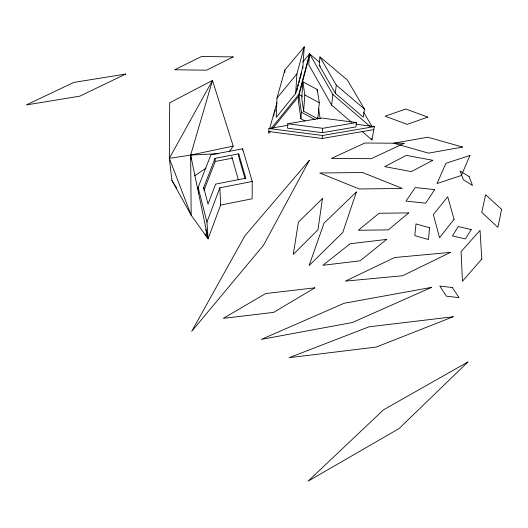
<?xml version="1.0" encoding="UTF-8"?>
<svg xmlns="http://www.w3.org/2000/svg" width="528" height="528" viewBox="0 0 528 528"><rect width="100%" height="100%" fill="white"/><g stroke="black" fill="none" stroke-linecap="round" stroke-linejoin="round"><path stroke-width="0.79" d="M198.561 193.063L198.119 187.374L210.936 154.783L242.616 148.777L252.232 181.467L252.153 198.785L220.631 205.075L208.091 238.801L191.176 215.213L171.91 180.444L169.323 158.341L169.706 102.775L212.494 80.447L233.198 146.091L229.172 151.879M288.169 125.275L268.891 128.515L268.759 133.366L270.303 131.446M302.742 68.521L304.24 46.84L284.889 69.967L276.969 98.076L276.25 117.348L295.7 93.397L302.874 66.62M284.77 72.415L284.889 69.967M287.76 123.77L287.522 128.179L322.258 132.686L355.925 126.944L356.585 122.549L321.796 118.054L287.76 123.77L322.714 128.297L356.585 122.549M295.7 93.397L296.914 73.88L304.24 46.84M319.526 62.238L309.58 53.836L298.822 94.426L298.379 101.059L300.901 118.754L305.184 121.09M302.881 81.847L301.726 98.168L303.62 111.184L317.797 118.873L319.328 102.762L317.222 89.483L302.881 81.847L304.828 94.981L303.62 111.184M300.901 118.754L301.376 112.193L298.822 94.426L302.366 96.334M302.795 62.033L309.58 53.836L308.748 64.72L331.637 105.092L351.503 122.278M319.183 65.162L319.928 56.892L347.305 79.939L364.531 109.157L363.271 117.176L335.333 93.265L319.183 65.162L320.41 66.205M317.077 91.106L317.222 89.483M322.258 132.686L322.714 128.297M270.435 131.254L268.805 131.531L322.192 138.468L322.509 135.478L374.332 126.608L371.989 139.999L362.056 131.406M331.637 105.092L332.825 94.446L309.58 53.836M335.333 93.265L336.27 85.12L319.928 56.892M299.119 94.703L309.434 55.744M296.848 90.552L297.475 88.189M297.898 86.618L298.531 84.256M298.954 82.685L299.581 80.322M300.003 78.751L301.686 72.455M269.683 128.403L276.929 102.597M273.577 116.18L274.23 113.837M274.666 112.273L275.326 109.93M190.997 159.179L190.648 155.08L212.494 80.447L169.323 158.341L191.176 215.213L190.648 155.08L233.198 146.091M205.082 233.937L208.091 238.801L206.95 222.05L219.853 187.823L252.232 181.467M203.709 187.486L215.048 158.347L238.702 153.846L245.777 178.22L215.642 184.107L208.012 204.118L203.709 187.486L203.815 189.017M203.927 190.542L215.206 161.469L215.048 158.347M272.884 128.251L298.696 96.294M271.392 128.33L298.822 94.426M276.969 98.076L296.914 73.88M194.561 175.85L206.026 168.142M215.206 161.469L232.472 158.169M322.192 138.468L373.804 129.611M169.323 158.341L190.648 155.08L218.46 153.668M355.786 124.212L374.332 126.608M268.891 128.515L322.509 135.478M304.828 94.981L319.328 102.762M301.376 112.193L315.051 119.625M336.27 85.12L364.531 109.157M332.825 94.446L370.082 126.41M171.91 180.444L176.649 188.087M363.528 112.114L371.752 126.113M371.164 138.587L371.989 139.999M238.979 157.753L245.111 178.933M231.792 156.79L238.313 179.692M198.119 187.374L206.95 222.05M205.689 229.271L208.091 238.801L190.648 155.08M318.589 108.643L320.192 118.833M317.559 117.328L317.797 118.873M219.853 187.823L220.631 205.075M238.702 153.846L238.748 156.968M242.616 148.777L242.629 150.394M429.568 227.766L428.479 239.54L414.803 235.613L415.998 223.898L429.568 227.766M322.463 198.548L317.942 229.819L293.258 254.443L298.426 222.05L322.463 198.548M501.6 209.359L497.891 227.357L481.767 212.368L485.641 194.733L501.6 209.359M356.387 191.994L342.791 232.432L309.078 265.597L324.007 223.186L356.387 191.994M469.927 155.463L461.399 175.461L436.993 183.553L445.949 163.291L469.927 155.463M309.322 160.334L263.518 245.216L191.717 331.333L244.886 235.844L309.322 160.334M471.2 229.548L465.452 238.933L452.423 235.917L458.251 226.565L471.2 229.548M434.709 189.598L425.68 203.188L405.986 201.109L415.213 187.546L434.709 189.598M454.06 219.358L439.553 237.686L433.349 214.513L447.718 196.786L454.06 219.358M481.787 259.037L462.469 281.219L461.069 251.645L480.031 230.373L481.787 259.037M467.907 361.964L399.062 428.571L308.081 481.16L383.513 409.814L467.907 361.964M408.646 212.916L388.324 229.891L358.334 230.261L379.084 213.246L408.646 212.916M386.674 239.402L360.195 260.773L322.879 265.313L350.084 243.758L386.674 239.402M314.787 287.846L273.656 312.385L223.364 318.338L265.683 293.535L314.787 287.846M432.775 160.288L411.418 171.607L384.754 166.637L406.316 155.384L432.775 160.288M233.178 56.892L206.653 70.165L174.629 69.782L201.577 56.489L233.178 56.892M450.49 252.384L402.666 275.735L345.411 281.127L394.601 257.525L450.49 252.384M125.69 74.065L79.801 96.175L26.4 104.914L73.775 82.414L125.69 74.065M404.138 143.279L371.224 158.677L331.379 158.44L364.881 143.015L404.138 143.279M431.482 287.404L352.367 322.522L261.36 339.372L344.164 303.257L431.482 287.404M453.215 316.767L376.292 347.048L289.159 357.68L368.973 326.819L453.215 316.767M427.825 117.104L407.174 124.344L385.09 116.186L405.788 109.032L427.825 117.104M462.594 147.048L428.571 153.146L393.703 143.207L427.772 137.214L462.594 147.048M362.518 172.511L319.737 173.012L359.264 188.978L402.349 188.43L362.518 172.511M452.357 287.522L439.817 286.057L446.398 296.168L459.023 297.647L452.357 287.522M469.154 176.675L460.073 170.973L463.333 179.692L472.494 185.46L469.154 176.675"/></g></svg>
